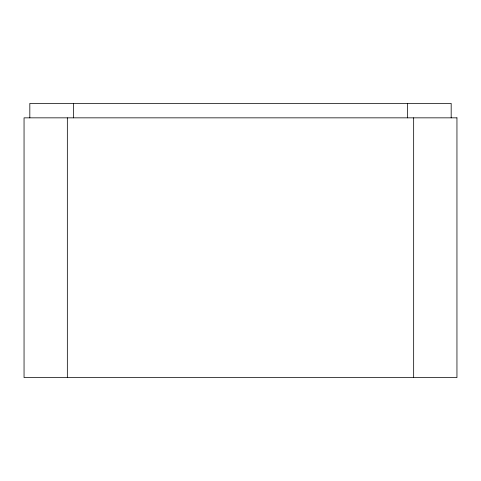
<?xml version="1.0" encoding="UTF-8"?>
<svg xmlns="http://www.w3.org/2000/svg" width="481" height="481" viewBox="0 0 481 481"><rect width="100%" height="100%" fill="white"/><g stroke="black" fill="none" stroke-linecap="round" stroke-linejoin="round"><path stroke-width="0.72" d="M451.178 117.845L451.178 103.415L29.822 103.415L29.822 117.845M413.66 117.845L413.66 377.585M407.497 103.415L407.497 117.845M73.503 103.415L73.503 117.845M67.34 117.845L67.34 377.585M456.95 117.845L24.05 117.845L24.05 377.585L456.95 377.585L456.95 117.845"/></g></svg>
